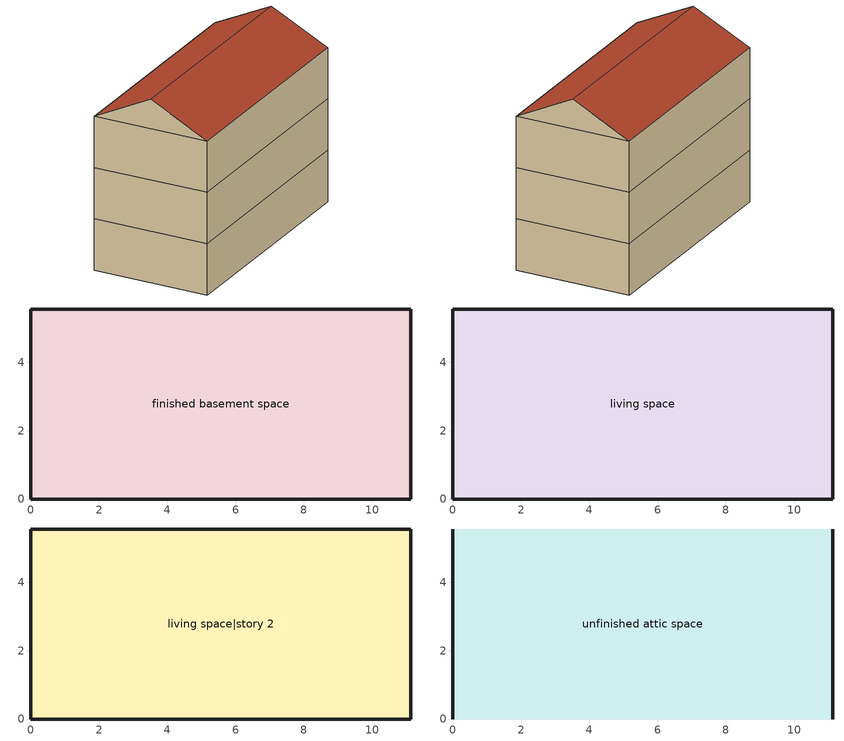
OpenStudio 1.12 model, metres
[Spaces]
finished basement space
 floor ground: 0,0 0,5.56 11.13,5.56 11.13,0 z-2.44
 wall ground: 0,5.56 0,0 11.13,0 11.13,5.56 0,5.56 z-2.44:0
living space
 floor to finished basement space: 0,0 0,5.56 11.13,5.56 11.13,0 z0
 wall outside: 0,5.56 0,0 11.13,0 11.13,5.56 0,5.56 z0:2.44
living space|story 2
 floor to living space: 0,0 0,5.56 11.13,5.56 11.13,0 z2.44
 wall outside: 0,5.56 0,0 11.13,0 11.13,5.56 0,5.56 z2.44:4.88
unfinished attic space
 floor to living space|story 2: 0,5.56 11.13,5.56 11.13,0 0,0 z4.88
 wall outside: 0,2.78,6.27 0,5.56,4.88 0,0,4.88; 11.13,2.78,6.27 11.13,0,4.88 11.13,5.56,4.88
 roof outside: 11.13,2.78,6.27 0,2.78,6.27 0,0,4.88 11.13,0,4.88; 0,2.78,6.27 11.13,2.78,6.27 11.13,5.56,4.88 0,5.56,4.88
[Building]
Building: Standards Number of Living Units=1
[Site]
Denver Intl Ap_CO_USA: Latitude {deg}=39.83; Longitude {deg}=-104.65; Time Zone {hr}=-7; Elevation {m}=1650
[ClimateZones]
Climate Zone Institution Name 2=Building America; Climate Zone Document Year 2=0; Climate Zone Value 2=Cold
[SizingPeriod:DesignDay] Barometric Pressure {Pa}=83011; Sky Clearness=0; Rain Indicator=0; Snow Indicator=0; Day of Month=21; Daylight Saving Time Indicator=0; Humidity Indicating Type=Wetbulb; Dry-Bulb Temperature Range Modifier Type=DefaultMultipliers
Name | Maximum Dry-Bulb Temperature {C} | Daily Dry-Bulb Temperature Range {deltaC} | Humidity Indicating Conditions at Maximum Dry-Bulb | Wind Speed {m/s} | Wind Direction {deg} | Month | Day Type | Solar Model Indicator | ASHRAE Taub | ASHRAE Taud
Denver Intl Ap Ann Clg .4% Condns WB=>MDB | 27.3 | 15.2 | 18.3 | 4.2 | 80 | 7 | SummerDesignDay | ASHRAETau | 0.424 | 2.012
Denver Intl Ap Ann Htg 99.6% Condns DB | -17.4 | 0 | -17.4 | 3.3 | 160 | 12 | WinterDesignDay | ASHRAEClearSky
Denver Intl Ap Ann Clg .4% Condns DB=>MWB | 34.6 | 15.2 | 15.7 | 4.2 | 80 | 7 | SummerDesignDay | ASHRAETau | 0.424 | 2.012
[Site:WaterMainsTemperature]
Calculation Method=Correlation; Annual Average Outdoor Air Temperature {C}=10.8753; Maximum Difference In Monthly Average Outdoor Air Temperatures {deltaC}=23.1524
[Site:GroundTemperature:BuildingSurface]
6.71221, 4.9416, 4.79814, 5.63626, 9.00496, 12.3608, 15.2732, 17.1228, 17.2883, 15.7979, 12.9685, 9.71588
[Site:GroundTemperature:Deep]
10.8753, 10.8753, 10.8753, 10.8753, 10.8753, 10.8753, 10.8753, 10.8753, 10.8753, 10.8753, 10.8753, 10.8753
[ThermalZone] Use Ideal Air Loads=No
living zone; unfinished attic zone; finished basement zone
[Sizing:Zone] Zone Cooling Design Supply Air Temperature Input Method=SupplyAirTemperature; Zone Cooling Design Supply Air Temperature {C}=14; Zone Cooling Design Supply Air Temperature Difference {deltaC}=11.11; Zone Heating Design Supply Air Temperature Input Method=SupplyAirTemperature; Zone Heating Design Supply Air Temperature {C}=40; Zone Heating Design Supply Air Temperature Difference {deltaC}=11.11; Zone Cooling Design Supply Air Humidity Ratio {kg-H2O/kg-air}=0.0085; Zone Heating Design Supply Air Humidity Ratio {kg-H2O/kg-air}=0.008; Cooling Design Air Flow Method=DesignDay; Heating Design Air Flow Method=DesignDay; Account for Dedicated Outdoor Air System=No; Dedicated Outdoor Air System Control Strategy=NeutralSupplyAir; Dedicated Outdoor Air Low Setpoint Temperature for Design {C}=autosize; Dedicated Outdoor Air High Setpoint Temperature for Design {C}=autosize
living zone; unfinished attic zone; finished basement zone
[Zone equipment]
living zone: Indoor Unit_1
[Space]
Name | Thermal Zone
living space; living space|story 2 | living zone
unfinished attic space | unfinished attic zone
finished basement space | finished basement zone
[ElectricEquipment]
unit=1|bed=nil|bath=nil|space=finished basement space|space=living space|space=unfinished attic space|space=living space|story 2: Electric Equipment Definition=unit=1|bed=nil|bath=nil|space={05809edd-ffea-41d4-a55e-bf6ed888cba3}|space={82737365-2625-43f9-9e20-a2a580f25c0b}|space={9bf85770-7deb-4f4f-a053-c2d87a4b6d38}|space={d9afe34f-b6fb-41f7-8289-9bb92f4be774}; Schedule=empty_schedule
[Coil:Heating:DX:VariableRefrigerantFlow]
DX Heating Coil_1: Availability Schedule=Always On Discrete; Rated Total Heating Capacity {W}=autosize; Rated Air Flow Rate {m3/s}=autosize; Heating Capacity Ratio Modifier Function of Temperature Curve=ConstantCubic; Heating Capacity Modifier Function of Flow Fraction Curve=ConstantCubic
[Coil:Cooling:DX:VariableRefrigerantFlow]
DX Cooling Coil_1: Availability Schedule=Always On Discrete; Rated Total Cooling Capacity {W}=autosize; Rated Sensible Heat Ratio=0.702573; Rated Air Flow Rate {m3/s}=autosize; Cooling Capacity Ratio Modifier Function of Temperature Curve=ConstantCubic; Cooling Capacity Modifier Curve Function of Flow Fraction=ConstantCubic
[AirConditioner:VariableRefrigerantFlow]
Mini Split Heat Pump_1: Availability Schedule=Always On Discrete; Rated Total Cooling Capacity {W}=autosize; Rated Cooling COP {W/W}=2.34548; Minimum Outdoor Temperature in Cooling Mode {C}=-6; Maximum Outdoor Temperature in Cooling Mode {C}=43; Cooling Capacity Ratio Modifier Function of Low Temperature Curve=Cool-Cap-fT10; Cooling Capacity Ratio Boundary Curve=Air Conditioner Variable Refrigerant Flow 1 VRFCoolCapFTBoundary; Cooling Capacity Ratio Modifier Function of High Temperature Curve=Air Conditioner Variable Refrigerant Flow 1 VRFCoolCapFTHi; Cooling Energy Input Ratio Modifier Function of Low Temperature Curve=Cool-EIR-fT10; Cooling Energy Input Ratio Boundary Curve=Air Conditioner Variable Refrigerant Flow 1 VRFCoolEIRFTBoundary; Cooling Energy Input Ratio Modifier Function of High Temperature Curve=Air Conditioner Variable Refrigerant Flow 1 VRFCoolEIRFTHi; Cooling Energy Input Ratio Modifier Function of Low Part-Load Ratio Curve=Cool-EIR-fPLR10; Cooling Energy Input Ratio Modifier Function of High Part-Load Ratio Curve=Air Conditioner Variable Refrigerant Flow 1 CoolingEIRHiPLR; Cooling Combination Ratio Correction Factor Curve=Air Conditioner Variable Refrigerant Flow 1 CoolingCombRatio; Cooling Part-Load Fraction Correlation Curve=Cool-PLF-fPLR10; Rated Total Heating Capacity {W}=autosize; Rated Total Heating Capacity Sizing Ratio {W/W}=1; Rated Heating COP {W/W}=2.49237; Minimum Outdoor Temperature in Heating Mode {C}=-15; Maximum Outdoor Temperature in Heating Mode {C}=25; Heating Capacity Ratio Modifier Function of Low Temperature Curve=HP_Heat-Cap-fT10; Heating Capacity Ratio Boundary Curve=Air Conditioner Variable Refrigerant Flow 1 VRFHeatCapFTBoundary; Heating Capacity Ratio Modifier Function of High Temperature Curve=Air Conditioner Variable Refrigerant Flow 1 VRFHeatCapFTHi; Heating Energy Input Ratio Modifier Function of Low Temperature Curve=HP_Heat-EIR-fT10; Heating Energy Input Ratio Boundary Curve=Air Conditioner Variable Refrigerant Flow 1 VRFHeatEIRFTBoundary; Heating Energy Input Ratio Modifier Function of High Temperature Curve=Air Conditioner Variable Refrigerant Flow 1 VRFHeatEIRFTHi; Heating Performance Curve Outdoor Temperature Type=DryBulbTemperature; Heating Energy Input Ratio Modifier Function of Low Part-Load Ratio Curve=HP_Heat-EIR-fPLR10; Heating Energy Input Ratio Modifier Function of High Part-Load Ratio Curve=Air Conditioner Variable Refrigerant Flow 1 HeatingEIRHiPLR; Heating Combination Ratio Correction Factor Curve=Air Conditioner Variable Refrigerant Flow 1 HeatingCombRatio; Heating Part-Load Fraction Correlation Curve=HP_Heat-PLF-fPLR10; Minimum Heat Pump Part-Load Ratio=1; Zone Name for Master Thermostat Location=living zone; Master Thermostat Priority Control Type=LoadPriority; Heat Pump Waste Heat Recovery=No; Equivalent Piping Length used for Piping Correction Factor in Cooling Mode {m}=30; Vertical Height used for Piping Correction Factor {m}=10; Piping Correction Factor for Length in Cooling Mode Curve=Air Conditioner Variable Refrigerant Flow 1 CoolingLengthCorrectionFactor; Piping Correction Factor for Height in Cooling Mode Coefficient=-0.000386; Equivalent Piping Length used for Piping Correction Factor in Heating Mode {m}=30; Piping Correction Factor for Height in Heating Mode Coefficient=0; Crankcase Heater Power per Compressor {W}=15; Number of Compressors=3; Ratio of Compressor Size to Total Compressor Capacity=0.33; Maximum Outdoor Dry-bulb Temperature for Crankcase Heater {C}=7; Defrost Strategy=ReverseCycle; Defrost Control=OnDemand; Defrost Energy Input Ratio Modifier Function of Temperature Curve=DefrostEIR; Defrost Time Period Fraction=0.058333; Resistive Defrost Heater Capacity {W}=1e-007; Maximum Outdoor Dry-bulb Temperature for Defrost Operation {C}=4.44444; Water Condenser Volume Flow Rate {m3/s}=autosize; Evaporative Condenser Effectiveness=0.9; Evaporative Condenser Air Flow Rate {m3/s}=autosize; Evaporative Condenser Pump Rated Power Consumption {W}=autosize; Basin Heater Capacity {W/K}=0; Basin Heater Setpoint Temperature {C}=2; Fuel Type=Electricity; Minimum Outdoor Temperature in Heat Recovery Mode {C}=0; Maximum Outdoor Temperature in Heat Recovery Mode {C}=20; Initial Heat Recovery Cooling Capacity Fraction=0.5; Heat Recovery Cooling Capacity Time Constant {hr}=0.083; Initial Heat Recovery Cooling Energy Fraction=1; Heat Recovery Cooling Energy Time Constant {hr}=0; Initial Heat Recovery Heating Capacity Fraction=0.5; Heat Recovery Heating Capacity Time Constant {hr}=0.083; Initial Heat Recovery Heating Energy Fraction=0.5; Heat Recovery Heating Energy Time Constant {hr}=0
[Fan:OnOff]
Supply Fan_1: Availability Schedule=SupplyFanAvailability; Fan Efficiency=0.167946; Pressure Rise {Pa}=24.91; Maximum Flow Rate {m3/s}=autosize; Motor Efficiency=1; Motor In Airstream Fraction=1; Fan Power Ratio Function of Speed Ratio Curve=Fan On Off Power Curve; Fan Efficiency Ratio Function of Speed Ratio Curve=Fan On Off Efficiency Curve
[ZoneHVAC:TerminalUnit:VariableRefrigerantFlow]
Indoor Unit_1: Terminal Unit Availability schedule=Always On Discrete; Supply Air Flow Rate During Cooling Operation {m3/s}=autosize; Supply Air Flow Rate When No Cooling is Needed {m3/s}=autosize; Supply Air Flow Rate During Heating Operation {m3/s}=autosize; Supply Air Flow Rate When No Heating is Needed {m3/s}=autosize; Outdoor Air Flow Rate During Cooling Operation {m3/s}=autosize; Outdoor Air Flow Rate During Heating Operation {m3/s}=autosize; Outdoor Air Flow Rate When No Cooling or Heating is Needed {m3/s}=autosize; Supply Air Fan Operating Mode Schedule=SupplyFanOperation; Supply Air Fan=Supply Fan_1; Cooling Coil=DX Cooling Coil_1; Heating Coil=DX Heating Coil_1; Zone Terminal Unit On Parasitic Electric Energy Use {W}=0; Zone Terminal Unit Off Parasitic Electric Energy Use {W}=0; Rated Total Heating Capacity Sizing Ratio {W/W}=1
[Schedule:Ruleset]
empty_schedule: Default Day Schedule=Schedule Day 1
[Schedule:Day]
Schedule Day 1: 24, 0, 0
[Curve:Cubic]
Name | Coefficient1 Constant | Coefficient2 x | Coefficient3 x**2 | Coefficient4 x**3 | Minimum Value of x | Maximum Value of x
ConstantCubic | 1 | 0 | 0 | 0 | -100 | 100
Air Conditioner Variable Refrigerant Flow 1 VRFCoolCapFTBoundary | 25.73 | -0.0315004 | -0.014166 | 0 | 11 | 30
Air Conditioner Variable Refrigerant Flow 1 VRFCoolEIRFTBoundary | 25.7347 | -0.0315004 | -0.014166 | 0 | 15 | 24
Air Conditioner Variable Refrigerant Flow 1 CoolingEIRHiPLR; Air Conditioner Variable Refrigerant Flow 1 HeatingEIRHiPLR | 1 | 0 | 0 | 0 | 1 | 1.5
Air Conditioner Variable Refrigerant Flow 1 CoolingCombRatio | 0.576593 | 0.634941 | -0.307609 | 0.0960753 | 1 | 1.5
Air Conditioner Variable Refrigerant Flow 1 VRFHeatCapFTBoundary; Air Conditioner Variable Refrigerant Flow 1 VRFHeatEIRFTBoundary | 58.577 | -3.0255 | 0.0193 | 0 | 15 | 23.9
Air Conditioner Variable Refrigerant Flow 1 HeatingCombRatio | 0.76672 | 0.26173 | -0.015911 | -0.0125388 | 1 | 1.5
Fan On Off Efficiency Curve | 1 | 0 | 0 | 0 | 0 | 1
[Schedule:Constant]
Name | Value
Always On Discrete; SupplyFanAvailability | 1
SupplyFanOperation | 0
[Curve:Biquadratic]
Name | Coefficient1 Constant | Coefficient2 x | Coefficient3 x**2 | Coefficient4 y | Coefficient5 y**2 | Coefficient6 x*y | Minimum Value of x | Maximum Value of x | Minimum Value of y | Maximum Value of y
Air Conditioner Variable Refrigerant Flow 1 VRFCoolCapFTHi | 0.686736 | 0.0207631 | 0.0005447 | -0.0016218 | -4.259e-07 | -0.0003392 | 15 | 24 | 16 | 43
Air Conditioner Variable Refrigerant Flow 1 VRFCoolEIRFTHi | -1.43951 | 0.161985 | -0.00349118 | 0.0269443 | 0.000134616 | -0.000671494 | 15 | 23.9 | 16.8 | 43.3
Air Conditioner Variable Refrigerant Flow 1 VRFHeatCapFTHi | 2.58599 | -0.0953227 | 0.000955329 | 0 | 0 | 0 | 21.1 | 27.2 | -9.44 | 15
Air Conditioner Variable Refrigerant Flow 1 VRFHeatEIRFTHi | 1.38857 | -0.0229771 | 0.000537274 | -0.0273937 | 0.000403043 | -5.9786e-05 | 21.1 | 27.2 | 0 | 1
Air Conditioner Variable Refrigerant Flow 1 CoolingLengthCorrectionFactor | 2.03882 | -0.00242606 | 3.5512e-06 | -1.68581 | 0.668703 | -4.5706e-05 | 7.62 | 182.88 | 0.8 | 1.5
Cool-Cap-fT10 | 1.00899 | 0.00651275 | 0 | 0.00391757 | -0.000222647 | 0 | 13.88 | 23.88 | 18.33 | 51.66
Cool-EIR-fT10 | 0.429214 | -0.00360484 | 4.57832e-05 | 0.0264909 | -0.000159212 | -0.000159063 | 13.88 | 23.88 | 18.33 | 51.66
HP_Heat-Cap-fT10 | 1.15271 | -0.0103867 | 0 | 0.0112638 | -0.00039255 | 0 | -100 | 100 | -100 | 100
HP_Heat-EIR-fT10 | 0.966475 | 0.00591495 | 0.000191202 | -0.0129657 | 4.22532e-05 | -0.000524003 | -100 | 100 | -100 | 100
DefrostEIR | 0.1528 | 0 | 0 | 0 | 0 | 0 | -100 | 100 | -100 | 100
[Curve:Quadratic]
Name | Coefficient1 Constant | Coefficient2 x | Coefficient3 x**2 | Minimum Value of x | Maximum Value of x | Input Unit Type for X | Output Unit Type | Minimum Curve Output | Maximum Curve Output
Cool-EIR-fPLR10 | 0.100755 | -0.131545 | 1.03092 | 1 | 1 | Dimensionless | Dimensionless
Cool-PLF-fPLR10 | 0.75 | 0.25 | 0 | 0 | 1 |  |  | 0.7 | 1
HP_Heat-EIR-fPLR10 | 1 | 0 | 0 | 0 | 2 |  |  | 0 | 2
HP_Heat-PLF-fPLR10 | -0.169542 | 1.16727 | 0 | 1 | 1 | Dimensionless | Dimensionless
[Curve:Exponent]
Fan On Off Power Curve: Coefficient1 Constant=1; Coefficient2 Constant=0; Coefficient3 Constant=0; Minimum Value of x=0; Maximum Value of x=1
